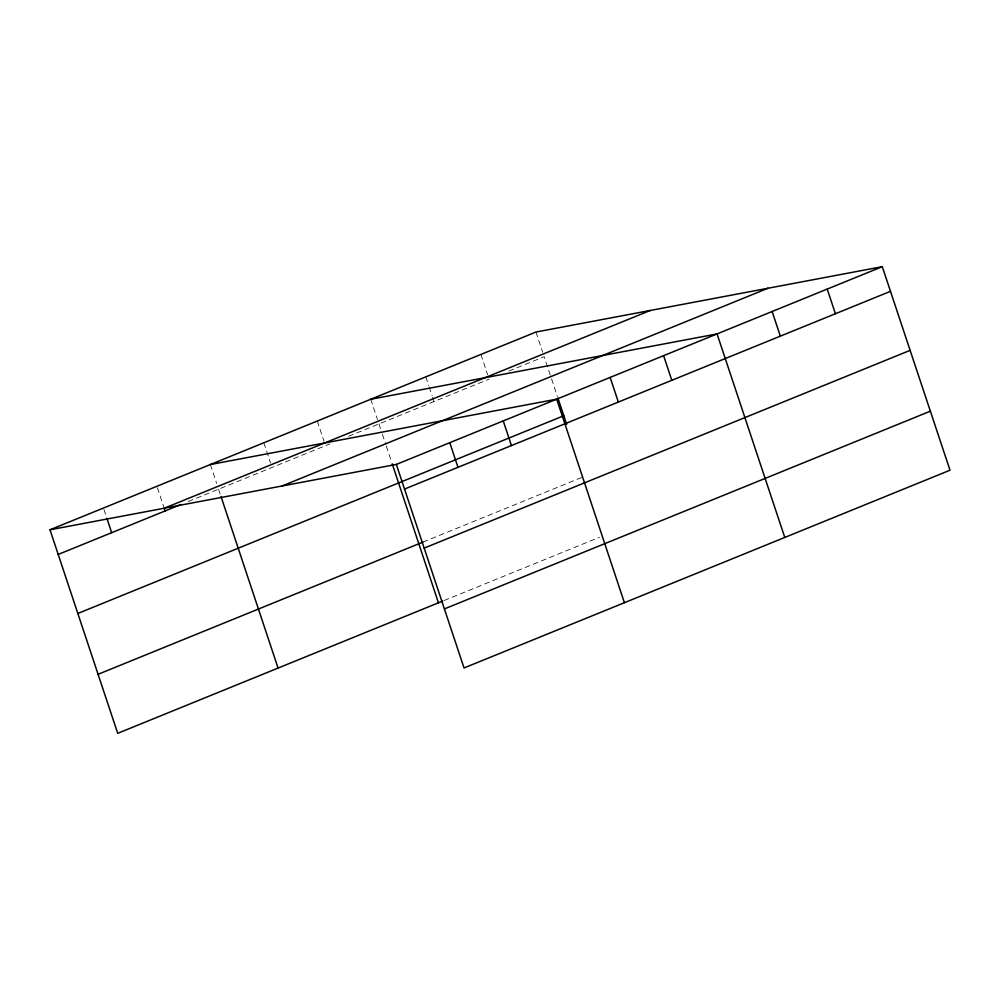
<?xml version="1.0" encoding="UTF-8"?>
<svg xmlns="http://www.w3.org/2000/svg" width="1000" height="1000" viewBox="0 0 1000 1000"><rect width="100%" height="100%" fill="white"/><g stroke="black" fill="none" stroke-linecap="round" stroke-linejoin="round"><path stroke-width="0.75" stroke-dasharray="5 3.75" d="M188.225 501.538L329.812 443.925M348.6 436.275L489.087 379.113M508.862 371.062L544.175 356.7L551.038 377.362M423.05 542.062L584.038 476.55M444.1 600.513L599.438 537.3M535.962 332.038L542.725 352.35M551.538 378.837L557.425 396.538M480.887 354.45L487.65 374.762M425.812 376.863L428.713 385.562M429.188 387.013L432.088 395.712M432.575 397.163L434.012 401.525M370.737 399.275L377.488 419.575M378.938 423.925L381.887 432.788M382.375 434.263L385.812 444.588M386.3 446.062L391.7 462.3M317.288 421.025L324.038 441.337M263.825 442.775L270.575 463.088M210.375 464.538L216.637 483.387M218.575 489.188L220.538 495.087M157.4 487.738L163.663 506.587M103.938 509.487L106.35 516.737"/><path stroke-width="1.5" d="M50 529.788L535.962 332.038L882.288 266.675L950 470.213L464.038 667.962L396.325 464.425L50 529.788L117.713 733.325L442.688 601.087M164.288 508.212L650.25 310.475M58.2 554.45L181.012 504.475M282.038 485.988L768 288.238M396.325 464.425L882.288 266.675M77.838 613.475L563.812 415.725M404.525 489.075L890.487 291.325M98.075 674.3L423.05 542.062M424.162 548.112L910.125 350.363M444.4 608.925L930.362 411.175M370.737 399.275L717.062 333.913L784.775 537.45M210.375 464.538L556.688 399.162L624.4 602.7M827.212 289.088L835.413 313.738M772.138 311.5L780.337 336.15M663.6 355.662L671.812 380.312M610.15 377.413L618.35 402.062M557.913 398.013L566.7 424.412M503.237 420.913L511.438 445.575M449.775 442.663L457.987 467.325M392.2 463.775L438.45 602.812M221.025 496.562L278.075 668.075M164.15 508.038L165.113 510.938M106.838 518.188L111.662 532.688"/></g></svg>
